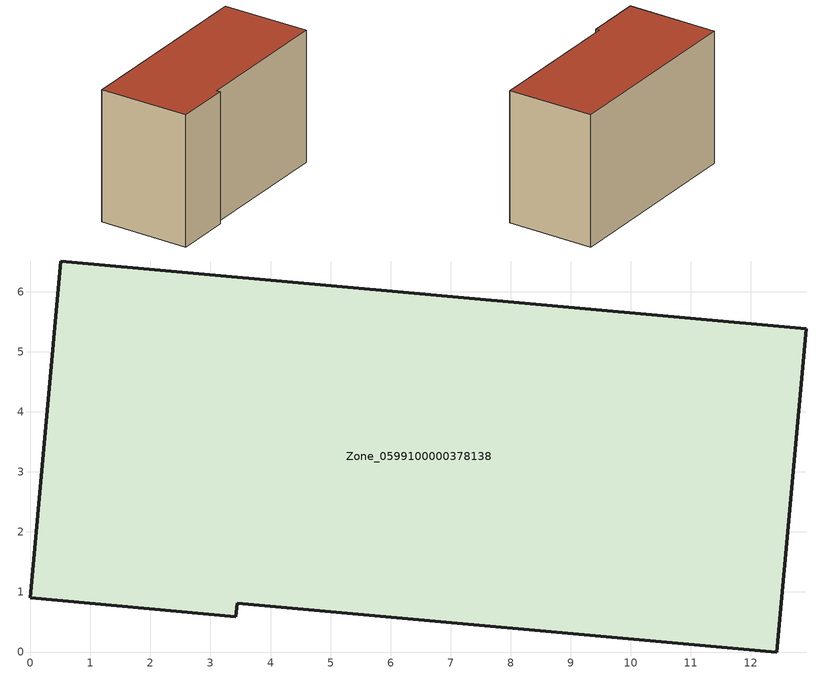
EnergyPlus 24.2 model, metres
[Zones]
Zone_0599100000378138
 floor ground (C_G): 0.51,6.51 12.92,5.39 12.44,0 3.44,0.81 3.42,0.59 0,0.9 z0
 wall outside (C_F): 12.92,5.39 0.51,6.51 0,0.9 3.42,0.59 3.44,0.81 12.44,0 12.92,5.39 z0:8.26
 roof outside (C_R): 0.51,6.51 0,0.9 3.42,0.59 3.44,0.81 12.44,0 12.92,5.39 z8.26
[BUILDING]
Pand.0599100000378138: North Axis=0; Terrain=City; Loads Convergence Tolerance Value=0.04; Temperature Convergence Tolerance Value=0.4; Solar Distribution=FullExterior; Maximum Number of Warmup Days=25; Minimum Number of Warmup Days=1
[Site:Location]
Rotterdam.The.Hague.AP_ZH_NLD Design_Conditions: Latitude=51.96; Longitude=4.45; Time Zone=1; Elevation=-4.5
[SITE:GROUNDTEMPERATURE:BUILDINGSURFACE]
18, 18, 18, 18, 18, 18, 18, 18, 18, 18, 18, 18
[MATERIAL] Thermal Absorptance=0.9; Solar Absorptance=0.7; Visible Absorptance=0.7
Name | Roughness | Thickness | Conductivity | Density | Specific Heat
G.TI.1992-2005 | MediumSmooth | 0.15 | 0.06 | 540 | 1210
F.TI.1992-2005 | Rough | 0.3 | 0.12 | 1920 | 840
R.TI.1992-2005 | MediumRough | 0.2 | 0.08 | 1500 | 1000
[CONSTRUCTION]
C_G: G.TI.1992-2005
C_F: F.TI.1992-2005
C_R: R.TI.1992-2005
[ZONE]
Zone_0599100000378138: Type=1; Multiplier=1; Ceiling Height=Autocalculate; Volume=Autocalculate; Floor Area=autocalculate; Part of Total Floor Area=Yes
[ZONEINFILTRATION:DESIGNFLOWRATE]
Infil_Zone_0599100000378138: Zone or ZoneList or Space or SpaceList=Zone_0599100000378138; Schedule=AlwaysOn; Design Flow Rate Calculation Method=Flow/Area; Flow Rate per Floor Area=0.0015; Constant Term Coefficient=1; Temperature Term Coefficient=0; Velocity Term Coefficient=0; Velocity Squared Term Coefficient=0
[HVACTEMPLATE:ZONE:IDEALLOADSAIRSYSTEM]
Zone_0599100000378138: Maximum Heating Supply Air Temperature=50; Minimum Cooling Supply Air Temperature=13; Maximum Heating Supply Air Humidity Ratio=0.0156; Minimum Cooling Supply Air Humidity Ratio=0.0077; Heating Limit=NoLimit; Cooling Limit=NoLimit; Dehumidification Control Type=ConstantSensibleHeatRatio; Cooling Sensible Heat Ratio=0.7; Dehumidification Setpoint=60; Humidification Control Type=None; Humidification Setpoint=30; Outdoor Air Method=None; Outdoor Air Flow Rate per Person=0.00944; Outdoor Air Flow Rate per Zone Floor Area=0; Outdoor Air Flow Rate per Zone=0; Demand Controlled Ventilation Type=None; Outdoor Air Economizer Type=NoEconomizer; Heat Recovery Type=None; Sensible Heat Recovery Effectiveness=0.7; Latent Heat Recovery Effectiveness=0.65
[ZONECONTROL:THERMOSTAT]
ThermostatControl_Zone_0599100000378138: Zone or ZoneList=Zone_0599100000378138; Control Type Schedule=DualSetpointControlType; Control 1=Thermostat_Zone_0599100000378138; Temperature Difference Between Cutout And Setpoint=0
[THERMOSTATSETPOINT:DUALSETPOINT]
Thermostat_Zone_0599100000378138: Heating Setpoint Temperature Schedule=HeatingSetpoint_Zone_0599100000378138; Cooling Setpoint Temperature Schedule=CoolingSetpoint_Zone_0599100000378138
[SCHEDULE:COMPACT]
HeatingSetpoint_Zone_0599100000378138: Through: 12/31, For: AllDays, Until: 24:00, 21
CoolingSetpoint_Zone_0599100000378138: Through: 12/31, For: AllDays, Until: 24:00, 24
DualSetpointControlType: Through: 12/31, For: AllDays, Until: 24:00, 4
AlwaysOn: Through: 12/31, For: AllDays, Until: 24:00, 1
